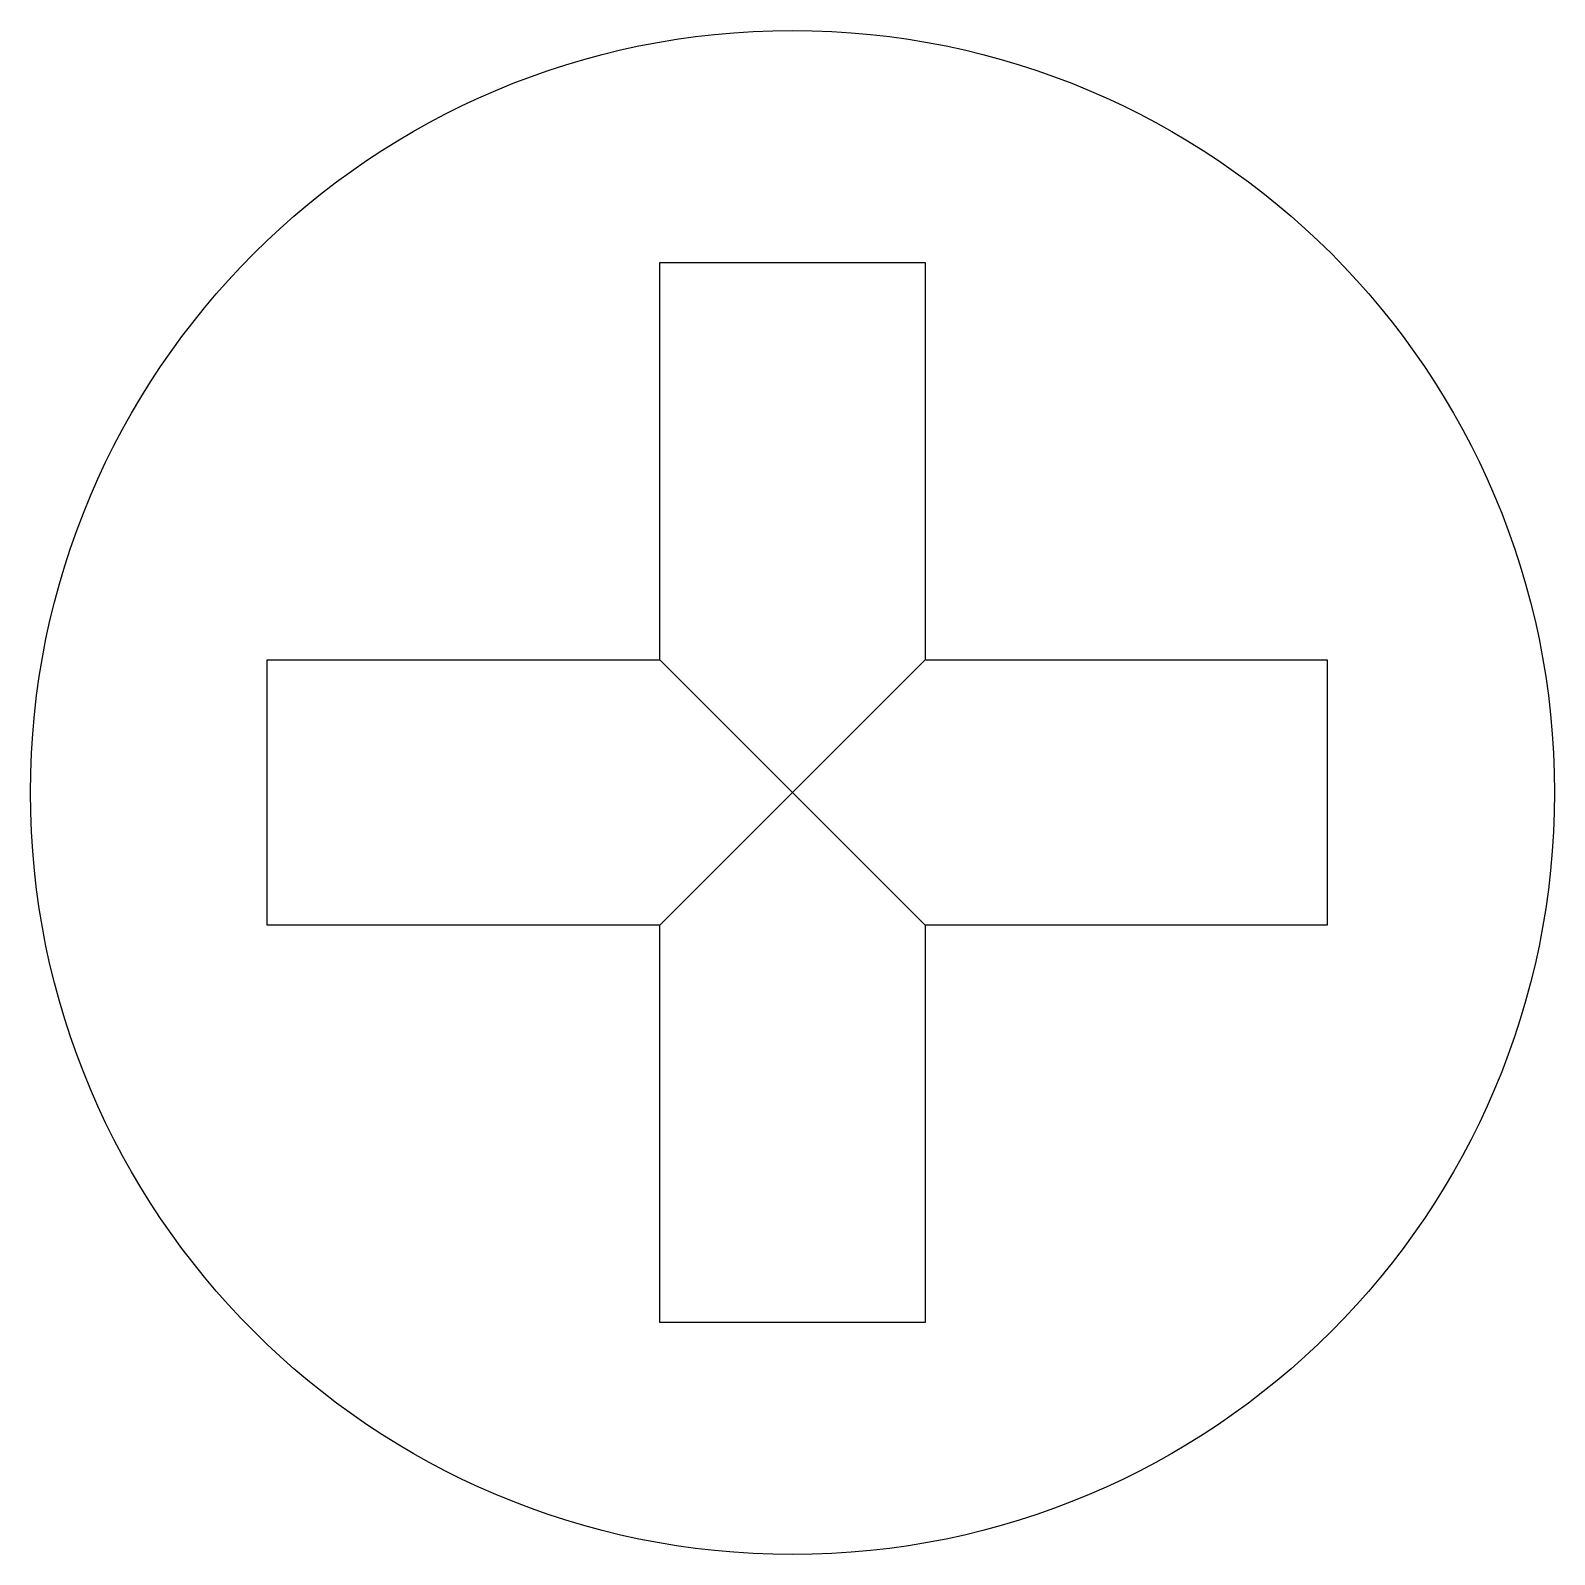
# Model space of a CAD drawing. Header units: centimetres. Extents: x 22.5 to 23.075, y 427 to 427.575.
import ezdxf

# ---------------------------------------------------------------- set-up
doc = ezdxf.new("R2010")
doc.units = ezdxf.units.CM
doc.header["$MEASUREMENT"] = 0
doc.layers.add('viti e cerniere', color=3, linetype='Continuous')

msp = doc.modelspace()

# ---------------------------------------------------------------- linework, layer by layer
at = {"layer": 'viti e cerniere'}
for p, q in [((22.73753, 427.48753), (22.83753, 427.48753)), ((22.73753, 427.33753), (22.73753, 427.48753)), ((22.83753, 427.48753), (22.83753, 427.33753)), ((22.58928, 427.23753), (22.58928, 427.33753)), ((22.58928, 427.33753), (22.73753, 427.33753)), ((22.73753, 427.33753), (22.83753, 427.23753)), ((22.73753, 427.23753), (22.83753, 427.33753)), ((22.83753, 427.33753), (22.98928, 427.33753)), ((22.98928, 427.33753), (22.98928, 427.23753)), ((22.73753, 427.23753), (22.58928, 427.23753)), ((22.73753, 427.08753), (22.73753, 427.23753)), ((22.83753, 427.23753), (22.83753, 427.08753)), ((22.98928, 427.23753), (22.83753, 427.23753)), ((22.83753, 427.08753), (22.73753, 427.08753))]:
    msp.add_line(p, q, dxfattribs=at)
msp.add_circle((22.78753, 427.28753), 0.28753, dxfattribs=at)

doc.saveas('drawing.dxf')
